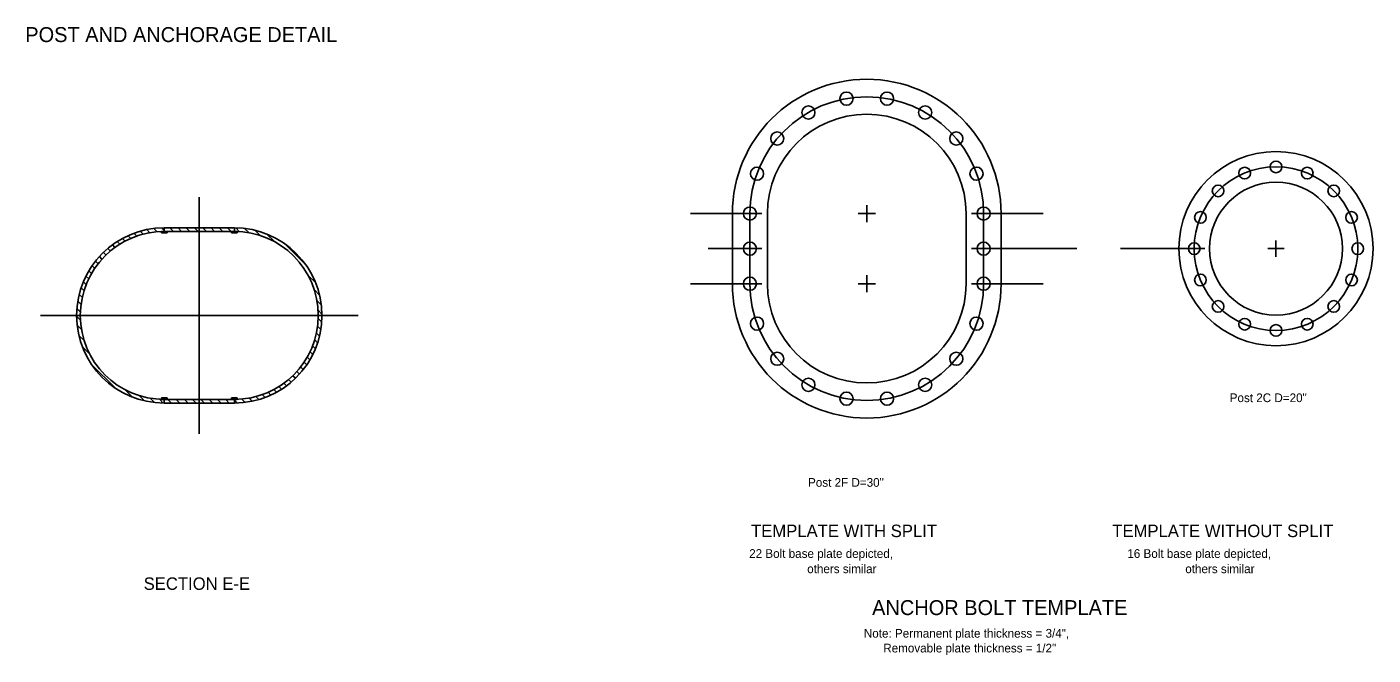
# Model space of a CAD drawing. Extents: x -1105.6 to -1045.9, y 611.2 to 636.2.
# Drawn here: x -1100.73 to -1081.52, y 611.22 to 620.18 of the extents above; entities that cross this region are included whole.
import ezdxf

# ---------------------------------------------------------------- set-up
doc = ezdxf.new("R2010")
doc.units = 0
for name, color, linetype in [('str_Center-Line-A', 7, 'Continuous'), ('str_Misc-Steel-D', 7, 'Continuous'), ('str_Misc-Steel-E', 7, 'Continuous'), ('tcd_NO-PLOT', 7, 'Continuous')]:
    doc.layers.add(name, color=color, linetype=linetype)

msp = doc.modelspace()

# ---------------------------------------------------------------- linework, layer by layer
at = {"layer": 'str_Center-Line-A'}
for p, q in [((-1087.635, 618.758), (-1087.635, 618.758)), ((-1098.269, 617.75), (-1098.269, 614.373)), ((-1081.953, 617.685), (-1081.953, 617.685)), ((-1090.245, 617.515), (-1091.261, 617.515)), ((-1090.413, 617.515), (-1090.413, 616.515)), ((-1088.868, 617.515), (-1088.624, 617.515)), ((-1088.746, 617.636), (-1088.746, 617.393)), ((-1087.251, 617.515), (-1086.231, 617.515)), ((-1087.079, 617.515), (-1087.079, 616.515)), ((-1082.908, 616.899), (-1082.908, 617.13)), ((-1091.011, 617.015), (-1090.245, 617.015)), ((-1087.251, 617.015), (-1085.747, 617.015)), ((-1083.921, 617.015), (-1085.127, 617.015)), ((-1082.792, 617.015), (-1083.024, 617.015)), ((-1090.245, 616.515), (-1091.261, 616.515)), ((-1088.868, 616.515), (-1088.624, 616.515)), ((-1088.746, 616.393), (-1088.746, 616.636)), ((-1087.251, 616.515), (-1086.231, 616.515)), ((-1100.534, 616.062), (-1096.003, 616.062)), ((-1089.857, 615.272), (-1089.857, 615.272))]:
    msp.add_line(p, q, dxfattribs=at)
msp.add_circle((-1082.908, 617.015), 1.167, dxfattribs=at)
for centre, start, end in [((-1088.746, 617.515), 0, 180), ((-1088.746, 616.515), 180, 0)]:
    msp.add_arc(centre, 1.667, start, end, dxfattribs=at)
at = {"layer": 'str_Misc-Steel-D'}
for p, q in [((-1082.033, 616.651), (-1082.033, 616.651)), ((-1081.629, 616.483), (-1081.629, 616.483)), ((-1087.42, 616.018), (-1087.42, 616.018)), ((-1086.951, 615.842), (-1086.951, 615.842))]:
    msp.add_line(p, q, dxfattribs=at)
for centre, radius in [((-1089.035, 619.156), 0.0937), ((-1088.457, 619.156), 0.0937), ((-1089.579, 618.958), 0.0937), ((-1087.913, 618.958), 0.0937), ((-1090.023, 618.586), 0.0937), ((-1087.469, 618.586), 0.0937), ((-1082.908, 618.182), 0.0833), ((-1090.312, 618.085), 0.0937), ((-1087.18, 618.085), 0.0937), ((-1083.354, 618.093), 0.0833), ((-1082.462, 618.093), 0.0833), ((-1083.733, 617.84), 0.0833), ((-1082.083, 617.84), 0.0833), ((-1090.413, 617.515), 0.0937), ((-1087.079, 617.515), 0.0937), ((-1083.986, 617.461), 0.0833), ((-1081.83, 617.461), 0.0833), ((-1090.413, 617.015), 0.0937), ((-1087.079, 617.015), 0.0937), ((-1084.075, 617.015), 0.0833), ((-1081.741, 617.015), 0.0833), ((-1090.413, 616.515), 0.0937), ((-1087.079, 616.515), 0.0937), ((-1083.986, 616.568), 0.0833), ((-1081.83, 616.568), 0.0833), ((-1083.733, 616.19), 0.0833), ((-1082.083, 616.19), 0.0833), ((-1090.312, 615.945), 0.0937), ((-1087.18, 615.945), 0.0937), ((-1083.354, 615.937), 0.0833), ((-1082.462, 615.937), 0.0833), ((-1082.908, 615.848), 0.0833), ((-1090.023, 615.444), 0.0937), ((-1087.469, 615.444), 0.0937), ((-1089.579, 615.072), 0.0937), ((-1087.913, 615.072), 0.0937), ((-1089.035, 614.874), 0.0937), ((-1088.457, 614.874), 0.0937)]:
    msp.add_circle(centre, radius, dxfattribs=at)
at = {"layer": 'str_Misc-Steel-E'}
for p, q in [((-1090.663, 617.515), (-1090.663, 616.515)), ((-1090.163, 617.515), (-1090.163, 616.515)), ((-1087.329, 617.515), (-1087.329, 616.515)), ((-1086.829, 617.515), (-1086.829, 616.515)), ((-1099.019, 617.286), (-1098.974, 617.242)), ((-1098.918, 617.303), (-1098.87, 617.255)), ((-1098.808, 617.311), (-1098.757, 617.26)), ((-1097.769, 617.312), (-1098.769, 617.312)), ((-1098.769, 617.26), (-1098.769, 617.312)), ((-1098.691, 617.312), (-1098.639, 617.26)), ((-1098.573, 617.312), (-1098.521, 617.26)), ((-1098.455, 617.312), (-1098.403, 617.26)), ((-1098.337, 617.312), (-1098.285, 617.26)), ((-1098.219, 617.312), (-1098.167, 617.26)), ((-1098.102, 617.312), (-1098.05, 617.26)), ((-1097.984, 617.312), (-1097.932, 617.26)), ((-1097.866, 617.312), (-1097.814, 617.26)), ((-1097.769, 617.26), (-1097.769, 617.312)), ((-1097.748, 617.312), (-1097.694, 617.257)), ((-1097.622, 617.303), (-1097.56, 617.241)), ((-1099.439, 617.117), (-1099.401, 617.079)), ((-1099.365, 617.16), (-1099.326, 617.122)), ((-1099.286, 617.2), (-1099.246, 617.16)), ((-1099.202, 617.234), (-1099.162, 617.193)), ((-1099.114, 617.263), (-1099.071, 617.221)), ((-1098.727, 617.26), (-1098.81, 617.26)), ((-1098.81, 617.26), (-1098.81, 617.239)), ((-1098.81, 617.239), (-1098.727, 617.239)), ((-1098.769, 617.26), (-1097.769, 617.26)), ((-1098.727, 617.239), (-1098.727, 617.26)), ((-1097.81, 617.239), (-1097.81, 617.26)), ((-1097.81, 617.26), (-1097.727, 617.26)), ((-1097.727, 617.239), (-1097.81, 617.239)), ((-1097.727, 617.26), (-1097.727, 617.239)), ((-1097.478, 617.277), (-1097.403, 617.202)), ((-1097.306, 617.223), (-1097.198, 617.115)), ((-1099.695, 616.901), (-1099.658, 616.864)), ((-1099.637, 616.961), (-1099.6, 616.924)), ((-1099.575, 617.017), (-1099.538, 616.98)), ((-1099.509, 617.069), (-1099.472, 617.032)), ((-1097.048, 617.083), (-1096.747, 616.782)), ((-1099.799, 616.77), (-1099.761, 616.732)), ((-1099.749, 616.837), (-1099.712, 616.8)), ((-1099.923, 616.541), (-1099.883, 616.501)), ((-1099.886, 616.621), (-1099.847, 616.583)), ((-1099.845, 616.698), (-1099.807, 616.66)), ((-1096.716, 616.633), (-1096.607, 616.525)), ((-1099.982, 616.363), (-1099.938, 616.32)), ((-1099.955, 616.455), (-1099.914, 616.413)), ((-1096.628, 616.427), (-1096.553, 616.352)), ((-1100.015, 616.161), (-1099.965, 616.111)), ((-1100.002, 616.266), (-1099.956, 616.22)), ((-1096.589, 616.27), (-1096.527, 616.209)), ((-1096.573, 616.137), (-1096.519, 616.082)), ((-1100.018, 616.047), (-1099.965, 615.993)), ((-1096.571, 616.017), (-1096.522, 615.968)), ((-1100.011, 615.921), (-1099.949, 615.86)), ((-1099.986, 615.778), (-1099.912, 615.704)), ((-1096.598, 615.808), (-1096.554, 615.765)), ((-1096.581, 615.908), (-1096.535, 615.862)), ((-1099.933, 615.608), (-1099.828, 615.503)), ((-1096.652, 615.627), (-1096.612, 615.587)), ((-1096.622, 615.714), (-1096.581, 615.673)), ((-1096.774, 615.394), (-1096.736, 615.357)), ((-1096.729, 615.467), (-1096.69, 615.429)), ((-1096.688, 615.545), (-1096.649, 615.506)), ((-1099.803, 615.359), (-1099.471, 615.028)), ((-1096.935, 615.202), (-1096.898, 615.165)), ((-1096.877, 615.262), (-1096.84, 615.225)), ((-1096.823, 615.326), (-1096.786, 615.289)), ((-1099.328, 615.002), (-1099.222, 614.897)), ((-1097.207, 615.003), (-1097.169, 614.965)), ((-1097.133, 615.046), (-1097.095, 615.009)), ((-1097.062, 615.094), (-1097.025, 615.057)), ((-1096.996, 615.146), (-1096.959, 615.109)), ((-1099.126, 614.918), (-1099.052, 614.844)), ((-1098.971, 614.881), (-1098.909, 614.82)), ((-1098.838, 614.866), (-1098.784, 614.812)), ((-1098.81, 614.885), (-1098.727, 614.885)), ((-1098.81, 614.864), (-1098.81, 614.885)), ((-1098.727, 614.864), (-1098.81, 614.864)), ((-1097.769, 614.864), (-1098.769, 614.864)), ((-1098.769, 614.864), (-1098.769, 614.812)), ((-1098.769, 614.812), (-1097.769, 614.812)), ((-1098.727, 614.885), (-1098.727, 614.864)), ((-1098.718, 614.864), (-1098.666, 614.812)), ((-1098.6, 614.864), (-1098.548, 614.812)), ((-1098.482, 614.864), (-1098.43, 614.812)), ((-1098.364, 614.864), (-1098.312, 614.812)), ((-1098.246, 614.864), (-1098.194, 614.812)), ((-1098.129, 614.864), (-1098.076, 614.812)), ((-1098.011, 614.864), (-1097.959, 614.812)), ((-1097.893, 614.864), (-1097.841, 614.812)), ((-1097.727, 614.885), (-1097.81, 614.885)), ((-1097.81, 614.885), (-1097.81, 614.864)), ((-1097.81, 614.864), (-1097.727, 614.864)), ((-1097.775, 614.864), (-1097.724, 614.812)), ((-1097.769, 614.864), (-1097.769, 614.812)), ((-1097.727, 614.864), (-1097.727, 614.885)), ((-1097.662, 614.869), (-1097.615, 614.821)), ((-1097.558, 614.882), (-1097.514, 614.838)), ((-1097.461, 614.904), (-1097.419, 614.861)), ((-1097.371, 614.932), (-1097.331, 614.891)), ((-1097.287, 614.965), (-1097.247, 614.925))]:
    msp.add_line(p, q, dxfattribs=at)
for radius in [1.385, 0.948]:
    msp.add_circle((-1082.908, 617.015), radius, dxfattribs=at)
for centre, radius, start, end in [((-1088.746, 617.515), 1.917, 0, 180), ((-1088.746, 617.515), 1.417, 0, 180), ((-1098.769, 616.062), 1.25, 90, 270), ((-1097.769, 616.062), 1.25, 270, 90), ((-1098.769, 616.062), 1.198, 90, 270), ((-1097.769, 616.062), 1.198, 270, 90), ((-1088.746, 616.515), 1.917, 180, 0), ((-1088.746, 616.515), 1.417, 180, 0)]:
    msp.add_arc(centre, radius, start, end, dxfattribs=at)

# ---------------------------------------------------------------- texts
at = {"layer": 'tcd_NO-PLOT'}
for s, height, p in [('POST AND ANCHORAGE DETAIL', 0.21313, (-1100.752, 619.963)), ('Post 2C D=20"', 0.12433, (-1083.568, 614.825)), ('Post 2F D=30"', 0.12433, (-1089.584, 613.617)), ('TEMPLATE WITH SPLIT', 0.17761, (-1090.397, 612.899)), ('TEMPLATE WITHOUT SPLIT', 0.17761, (-1085.243, 612.899)), ('22 Bolt base plate depicted,', 0.12433, (-1090.424, 612.602)), ('16 Bolt base plate depicted,', 0.12433, (-1085.029, 612.602)), ('others similar', 0.12433, (-1089.596, 612.384)), ('others similar', 0.12433, (-1084.202, 612.384)), ('SECTION E-E', 0.17761, (-1099.063, 612.146)), ('ANCHOR BOLT TEMPLATE', 0.21313, (-1088.67, 611.786)), ('Note: Permanent plate thickness = 3/4", ', 0.12433, (-1088.788, 611.464)), ('      Removable plate thickness = 1/2"', 0.12433, (-1088.788, 611.253))]:
    msp.add_text(s, height=height, dxfattribs=at).set_placement(p)

doc.saveas('drawing.dxf')
